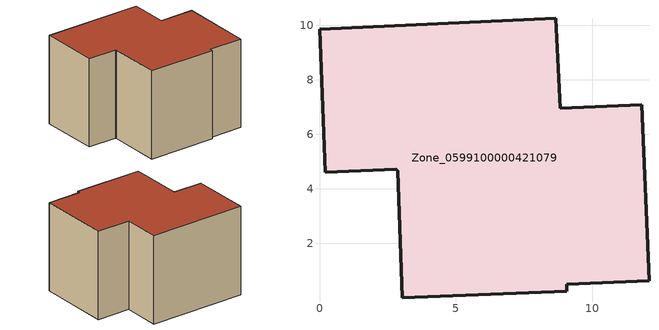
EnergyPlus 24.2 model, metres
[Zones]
Zone_0599100000421079
 floor ground (C_G): 2.82,4.71 0.21,4.61 0,9.86 8.68,10.26 8.83,6.96 11.83,7.09 12.09,0.63 9.06,0.51 9.08,0.25 3.04,0 2.87,4.67 z0
 wall outside (C_F): 8.83,6.96 8.68,10.26 0,9.86 0.21,4.61 2.82,4.71 2.87,4.67 3.04,0 9.08,0.25 9.06,0.51 12.09,0.63 11.83,7.09 8.83,6.96 z0:7.8
 roof outside (C_R): 0.21,4.61 2.82,4.71 2.87,4.67 3.04,0 9.08,0.25 9.06,0.51 12.09,0.63 11.83,7.09 8.83,6.96 8.68,10.26 0,9.86 z7.8
[BUILDING]
Pand.0599100000421079: North Axis=0; Terrain=City; Loads Convergence Tolerance Value=0.04; Temperature Convergence Tolerance Value=0.4; Solar Distribution=FullExterior; Maximum Number of Warmup Days=25; Minimum Number of Warmup Days=1
[Site:Location]
Rotterdam.The.Hague.AP_ZH_NLD Design_Conditions: Latitude=51.96; Longitude=4.45; Time Zone=1; Elevation=-4.5
[SITE:GROUNDTEMPERATURE:BUILDINGSURFACE]
18, 18, 18, 18, 18, 18, 18, 18, 18, 18, 18, 18
[MATERIAL] Thermal Absorptance=0.9; Solar Absorptance=0.7; Visible Absorptance=0.7
Name | Roughness | Thickness | Conductivity | Density | Specific Heat
G.TC.1992-2005 | MediumSmooth | 0.15 | 0.06 | 540 | 1210
F.TC.1992-2005 | Rough | 0.3 | 0.12 | 1920 | 840
R.TC.1992-2005 | MediumRough | 0.2 | 0.08 | 1500 | 1000
[CONSTRUCTION]
C_G: G.TC.1992-2005
C_F: F.TC.1992-2005
C_R: R.TC.1992-2005
[ZONE]
Zone_0599100000421079: Type=1; Multiplier=1; Ceiling Height=Autocalculate; Volume=Autocalculate; Floor Area=autocalculate; Part of Total Floor Area=Yes
[ZONEINFILTRATION:DESIGNFLOWRATE]
Infil_Zone_0599100000421079: Zone or ZoneList or Space or SpaceList=Zone_0599100000421079; Schedule=AlwaysOn; Design Flow Rate Calculation Method=Flow/Area; Flow Rate per Floor Area=0.0015; Constant Term Coefficient=1; Temperature Term Coefficient=0; Velocity Term Coefficient=0; Velocity Squared Term Coefficient=0
[HVACTEMPLATE:ZONE:IDEALLOADSAIRSYSTEM]
Zone_0599100000421079: Maximum Heating Supply Air Temperature=50; Minimum Cooling Supply Air Temperature=13; Maximum Heating Supply Air Humidity Ratio=0.0156; Minimum Cooling Supply Air Humidity Ratio=0.0077; Heating Limit=NoLimit; Cooling Limit=NoLimit; Dehumidification Control Type=ConstantSensibleHeatRatio; Cooling Sensible Heat Ratio=0.7; Dehumidification Setpoint=60; Humidification Control Type=None; Humidification Setpoint=30; Outdoor Air Method=None; Outdoor Air Flow Rate per Person=0.00944; Outdoor Air Flow Rate per Zone Floor Area=0; Outdoor Air Flow Rate per Zone=0; Demand Controlled Ventilation Type=None; Outdoor Air Economizer Type=NoEconomizer; Heat Recovery Type=None; Sensible Heat Recovery Effectiveness=0.7; Latent Heat Recovery Effectiveness=0.65
[ZONECONTROL:THERMOSTAT]
ThermostatControl_Zone_0599100000421079: Zone or ZoneList=Zone_0599100000421079; Control Type Schedule=DualSetpointControlType; Control 1=Thermostat_Zone_0599100000421079; Temperature Difference Between Cutout And Setpoint=0
[THERMOSTATSETPOINT:DUALSETPOINT]
Thermostat_Zone_0599100000421079: Heating Setpoint Temperature Schedule=HeatingSetpoint_Zone_0599100000421079; Cooling Setpoint Temperature Schedule=CoolingSetpoint_Zone_0599100000421079
[SCHEDULE:COMPACT]
HeatingSetpoint_Zone_0599100000421079: Through: 12/31, For: AllDays, Until: 24:00, 21
CoolingSetpoint_Zone_0599100000421079: Through: 12/31, For: AllDays, Until: 24:00, 24
DualSetpointControlType: Through: 12/31, For: AllDays, Until: 24:00, 4
AlwaysOn: Through: 12/31, For: AllDays, Until: 24:00, 1
